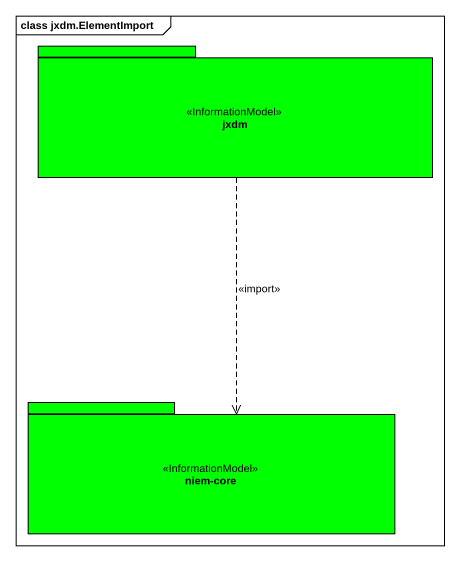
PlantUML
@startuml
mainframe class jxdm.ElementImport
package jxdm <<InformationModel>> #00FF00 {
}
package "niem-core" as niem_core <<InformationModel>> #00FF00 {
}
jxdm ..> niem_core : <<import>>
@enduml
